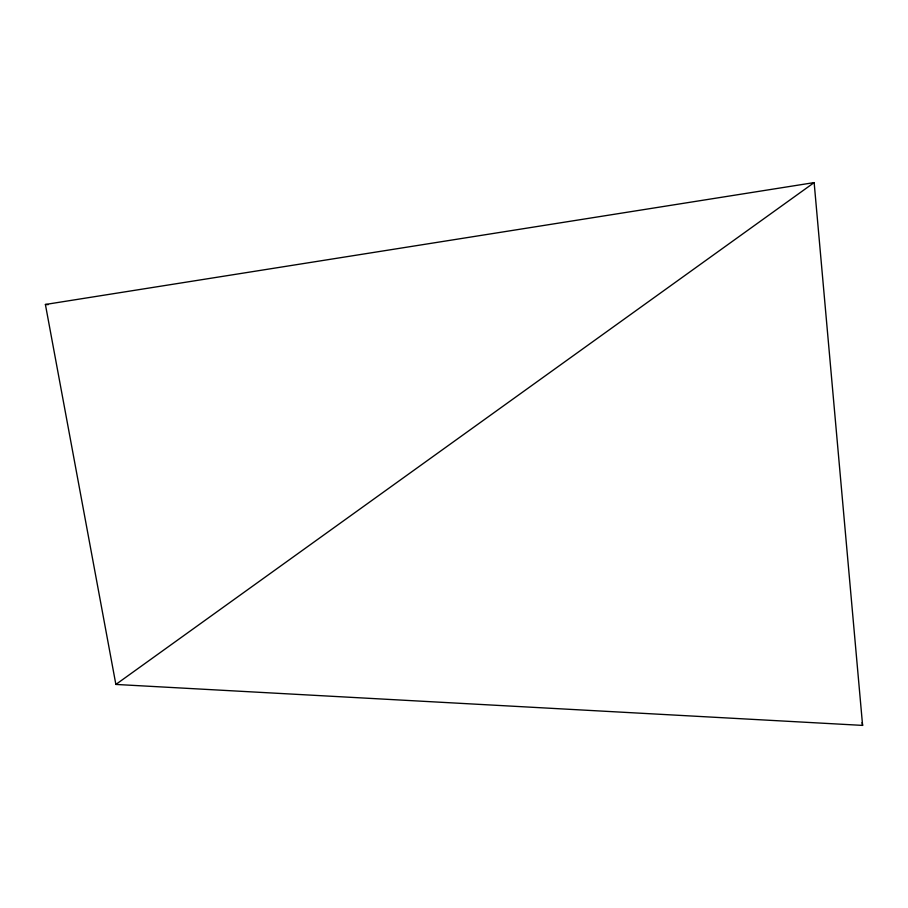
<?xml version="1.0" encoding="UTF-8"?>
<svg xmlns="http://www.w3.org/2000/svg" width="908" height="908" viewBox="0 0 908 908"><rect width="100%" height="100%" fill="white"/><g stroke="black" fill="none" stroke-linecap="round" stroke-linejoin="round"><path stroke-width="1.36" d="M115.872 684.439L814.147 182.599L862.6 725.401L115.872 684.439L45.4 304.475L814.147 182.599M45.4 304.475L48.226 304.634M862.089 722.62L862.6 725.401"/></g></svg>
